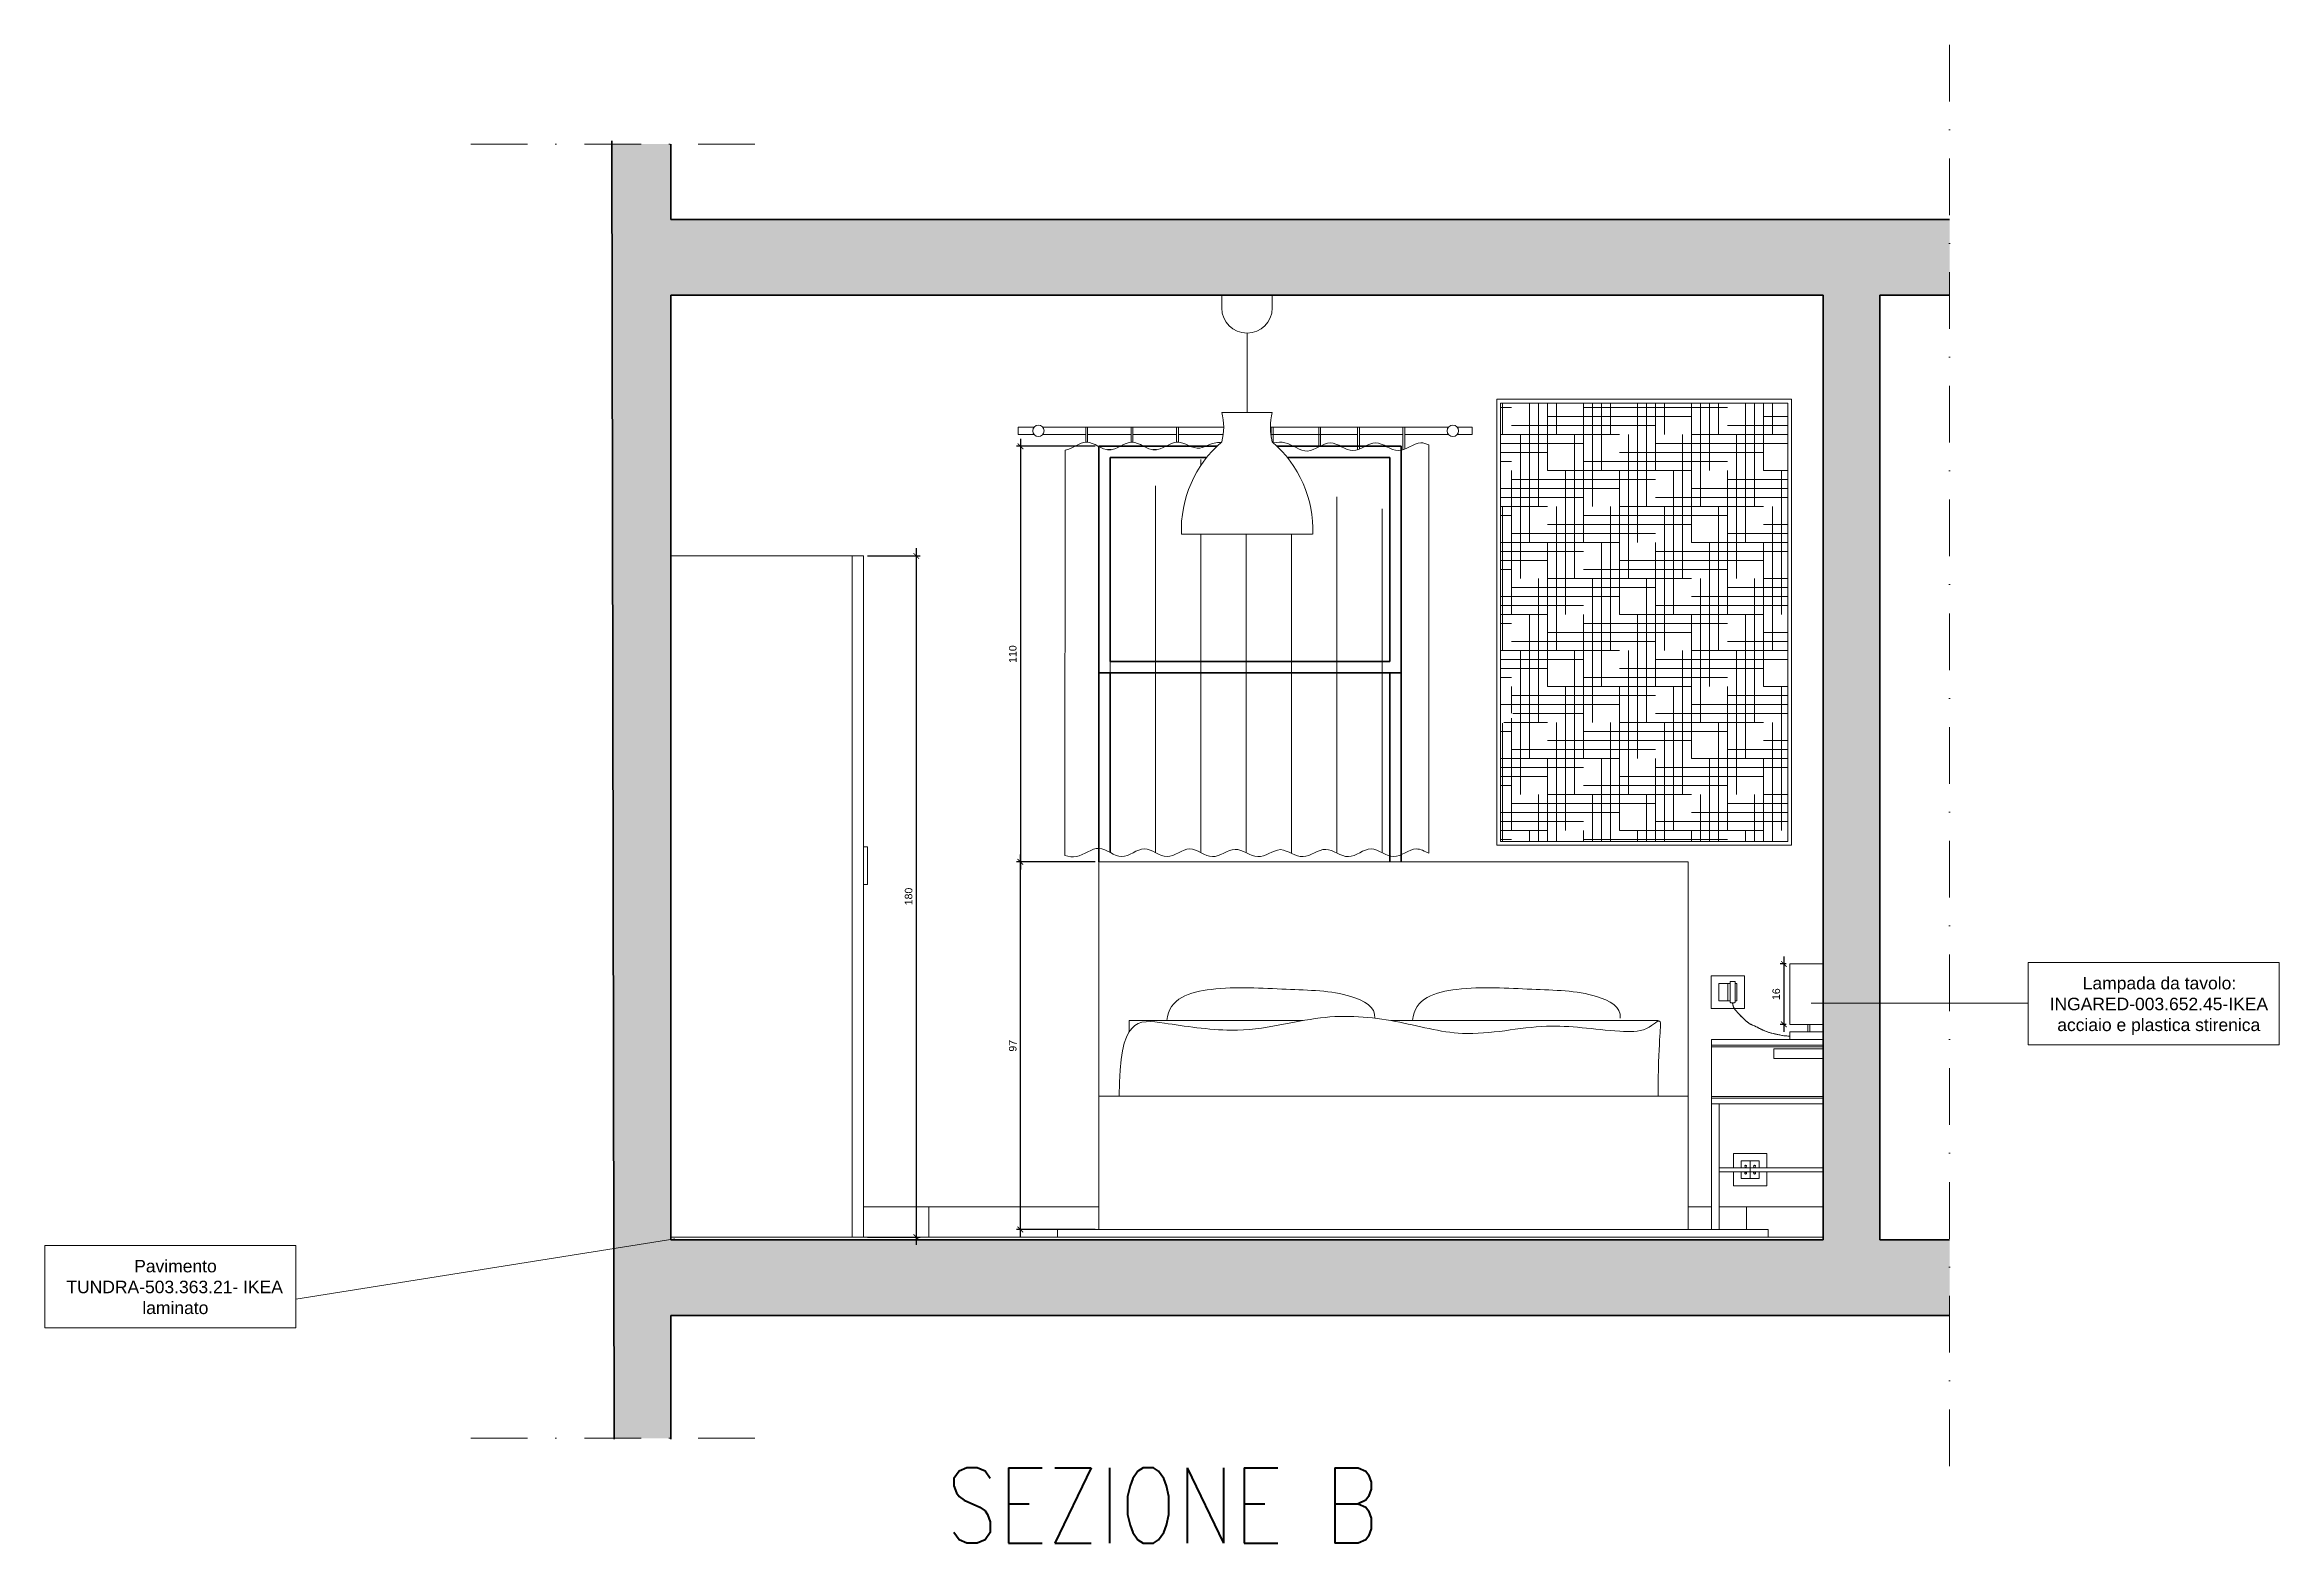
# Model space of a CAD drawing. Header units: inches. Extents: x -326 to 7826, y -681 to 1655.
# Drawn here: x 4514 to 5106, y 1258 to 1655 of the extents above; entities that cross this region are included whole.
import ezdxf

# ---------------------------------------------------------------- set-up
doc = ezdxf.new("R2010")
doc.units = ezdxf.units.IN
doc.header["$MEASUREMENT"] = 0
doc.linetypes.add('DASHDOT', pattern=[1, 0.5, -0.25, 0, -0.25])
for name, color, linetype, lineweight in [('A-ANNO-DIMS', 3, 'Continuous', 9), ('A-ANNO-SYMB', 3, 'Continuous', 18), ('A-ANNO-TEXT', 3, 'Continuous', 18), ('A-ELEV-MBE1', 7, 'Continuous', 35), ('A-FURN', 8, 'Continuous', 18), ('A-GLAZ-FULL', 4, 'Continuous', 25), ('A-SECT C-MCUT', 9, 'Continuous', 20), ('A-SECT-MCUT', 2, 'Continuous', 35), ('A-WALL-STUD', 4, 'Continuous', 18)]:
    doc.layers.add(name, color=color, linetype=linetype, lineweight=lineweight)
doc.styles.add('E-ROMANS', font='romans.shx', dxfattribs={"width": 0.8})
doc.styles.get("Standard").update_dxf_attribs({"font": 'arial.ttf'})
doc.dimstyles.new('giulia', dxfattribs={"dimtxt": 2, "dimasz": 1.5, "dimexe": 1, "dimexo": 1, "dimgap": 1, "dimtad": 1, "dimdec": 0, "dimtxsty": 'Standard', "dimblk": 'ARCHTICK', "dimcen": 2.5, "dimdle": 2, "dimadec": 0, "dimazin": 0, "dimtfac": 1, "dimtdec": 0, "dimtmove": 0, "dimatfit": 3, "dimldrblk": 'ARCHTICK', "dimfxl": 1, "dimarcsym": 0})

# ---------------------------------------------------------------- blocks, each defined once
blk = doc.blocks.new('_ArchTick')
at = {"color": 0, "linetype": 'ByBlock', "const_width": 0.15}
blk.add_lwpolyline([(-0.5, -0.5), (0.5, 0.5)], dxfattribs=at)
blk = doc.blocks.new('*D38')
at = {"layer": 'A-ANNO-DIMS', "color": 0, "lineweight": -2, "transparency": 16777216}
for p, q in [((4745.01, 1521.74), (4745.01, 1337.44)), ((4732.07, 1519.74), (4746.01, 1519.74)), ((4732.07, 1339.44), (4746.01, 1339.44))]:
    blk.add_line(p, q, dxfattribs=at)
at = {"layer": 'Defpoints', "color": 0, "transparency": 16777216}
for p in [(4731.07, 1519.74), (4731.07, 1339.44), (4745.01, 1339.44)]:
    blk.add_point(p, dxfattribs=at)
at = {"layer": 'A-ANNO-DIMS', "color": 0, "lineweight": -2, "transparency": 16777216, "xscale": 1.5, "yscale": 1.5, "zscale": 1.5}
for p, rotation in [((4745.01, 1519.74), 90), ((4745.01, 1339.44), 270)]:
    blk.add_blockref('_ArchTick', p, dxfattribs=dict(at, rotation=rotation))
at = {"layer": 'A-ANNO-DIMS', "color": 0, "transparency": 16777216, "insert": (4742.99, 1429.59), "char_height": 2, "attachment_point": 5, "rotation": 90}
blk.add_mtext('180', dxfattribs=at)
blk = doc.blocks.new('*D39')
at = {"layer": 'A-ANNO-DIMS', "color": 0, "lineweight": -2, "transparency": 16777216}
for p, q in [((4792.37, 1438.74), (4771.58, 1438.74)), ((4772.58, 1339.44), (4772.58, 1440.74)), ((4792.37, 1341.44), (4771.58, 1341.44))]:
    blk.add_line(p, q, dxfattribs=at)
at = {"layer": 'Defpoints', "color": 0, "transparency": 16777216}
for p in [(4772.58, 1438.74), (4793.37, 1438.74), (4793.37, 1341.44)]:
    blk.add_point(p, dxfattribs=at)
at = {"layer": 'A-ANNO-DIMS', "color": 0, "lineweight": -2, "transparency": 16777216, "xscale": 1.5, "yscale": 1.5, "zscale": 1.5}
for p, rotation in [((4772.58, 1438.74), 90), ((4772.58, 1341.44), 270)]:
    blk.add_blockref('_ArchTick', p, dxfattribs=dict(at, rotation=rotation))
at = {"layer": 'A-ANNO-DIMS', "color": 0, "transparency": 16777216, "insert": (4770.56, 1390.09), "char_height": 2, "attachment_point": 5, "rotation": 90}
blk.add_mtext('97', dxfattribs=at)
blk = doc.blocks.new('*D40')
at = {"layer": 'A-ANNO-DIMS', "color": 0, "lineweight": -2, "transparency": 16777216}
for p, q in [((4772.58, 1550.74), (4772.58, 1436.74)), ((4792.37, 1548.74), (4771.58, 1548.74)), ((4792.37, 1438.74), (4771.58, 1438.74))]:
    blk.add_line(p, q, dxfattribs=at)
at = {"layer": 'Defpoints', "color": 0, "transparency": 16777216}
for p in [(4793.37, 1548.74), (4772.58, 1438.74), (4793.37, 1438.74)]:
    blk.add_point(p, dxfattribs=at)
at = {"layer": 'A-ANNO-DIMS', "color": 0, "lineweight": -2, "transparency": 16777216, "xscale": 1.5, "yscale": 1.5, "zscale": 1.5}
for p, rotation in [((4772.58, 1548.74), 90), ((4772.58, 1438.74), 270)]:
    blk.add_blockref('_ArchTick', p, dxfattribs=dict(at, rotation=rotation))
at = {"layer": 'A-ANNO-DIMS', "color": 0, "transparency": 16777216, "insert": (4770.56, 1493.74), "char_height": 2, "attachment_point": 5, "rotation": 90}
blk.add_mtext('110', dxfattribs=at)
blk = doc.blocks.new('*D41')
at = {"layer": 'A-ANNO-DIMS', "color": 0, "lineweight": -2, "transparency": 16777216}
for p, q in [((4975.28, 1411.74), (4973.68, 1411.74)), ((4974.68, 1413.74), (4974.68, 1393.74)), ((4975.28, 1395.74), (4973.68, 1395.74))]:
    blk.add_line(p, q, dxfattribs=at)
at = {"layer": 'Defpoints', "color": 0, "transparency": 16777216}
for p in [(4976.28, 1411.74), (4974.68, 1395.74), (4976.28, 1395.74)]:
    blk.add_point(p, dxfattribs=at)
at = {"layer": 'A-ANNO-DIMS', "color": 0, "lineweight": -2, "transparency": 16777216, "xscale": 1.5, "yscale": 1.5, "zscale": 1.5}
for p, rotation in [((4974.68, 1411.74), 90), ((4974.68, 1395.74), 270)]:
    blk.add_blockref('_ArchTick', p, dxfattribs=dict(at, rotation=rotation))
at = {"layer": 'A-ANNO-DIMS', "color": 0, "transparency": 16777216, "insert": (4972.66, 1403.74), "char_height": 2, "attachment_point": 5, "rotation": 90}
blk.add_mtext('16', dxfattribs=at)

msp = doc.modelspace()

# ---------------------------------------------------------------- hatches: boundary and pattern name
at = {"layer": 'A-FURN'}
h = msp.add_hatch(dxfattribs=at)
h.set_pattern_fill('HOUND', color=256, scale=1.5)
h.set_pattern_definition([(0, (2645.1437, 418.339), (9.525, 2.38125), [38.1, -19.05]), (90, (2645.1437, 418.339), (-2.38125, -9.525), [38.1, -19.05])])
h.paths.add_polyline_path([(4975.69, 1560.18), (4899.69, 1560.18), (4899.69, 1479.52), (4903.95, 1477.5), (4903.52, 1477.26), (4902.24, 1476.56), (4899.69, 1475.16), (4899.69, 1444.18), (4975.69, 1444.18)])
at = {"layer": 'A-WALL-STUD'}
h = msp.add_hatch(color=256, dxfattribs=at)
h.dxf.hatch_style = 1
h.paths.add_polyline_path([(4834.53, 1608.74), (4680.07, 1608.74), (4680.07, 1628.74), (4664.42, 1628.74), (4665.07, 1286.22), (4680.07, 1286.22), (4680.07, 1318.74), (5018.53, 1318.74), (5018.53, 1338.74), (5000.07, 1338.74), (5000.07, 1588.74), (5018.53, 1588.74), (5018.53, 1608.74), (4834.53, 1608.74), (4834.53, 1588.74), (4839.26, 1588.74), (4985.07, 1588.74), (4985.07, 1338.74), (4680.07, 1338.74), (4680.07, 1519.74), (4680.07, 1588.74), (4834.53, 1588.74)])

# ---------------------------------------------------------------- linework, layer by layer
at = {"layer": 'A-ANNO-SYMB', "color": 3}
for p, q in [((5039.37, 1401.4), (4981.89, 1401.4)), ((4580.75, 1323.04), (4681.06, 1339.02))]:
    msp.add_line(p, q, dxfattribs=at)
at = {"layer": 'A-ANNO-SYMB', "color": 6}
for points in [[(5039.37, 1390.31), (5105.83, 1390.31), (5105.83, 1412.09), (5039.37, 1412.09)], [(4514.3, 1315.41), (4580.75, 1315.41), (4580.75, 1337.19), (4514.3, 1337.19)]]:
    msp.add_lwpolyline(points, close=True, dxfattribs=at)
at = {"layer": 'A-ELEV-MBE1'}
msp.add_line((4796.37, 1488.74), (4796.37, 1441.21), dxfattribs=at)
at = {"layer": 'A-FURN'}
for p, q in [((4976.69, 1561.18), (4898.69, 1561.18)), ((4898.69, 1561.18), (4898.69, 1443.18)), ((4975.69, 1560.18), (4899.69, 1560.18)), ((4899.69, 1560.18), (4899.69, 1444.18)), ((4975.69, 1444.18), (4975.69, 1560.18)), ((4976.69, 1443.18), (4976.69, 1561.18)), ((4789.87, 1553.83), (4789.87, 1549.83)), ((4789.87, 1553.83), (4790.37, 1553.83)), ((4789.87, 1549.83), (4790.37, 1549.83)), ((4790.37, 1553.83), (4790.37, 1549.83)), ((4801.86, 1553.83), (4801.86, 1549.83)), ((4801.86, 1553.83), (4802.36, 1553.83)), ((4801.86, 1549.83), (4802.36, 1549.83)), ((4802.36, 1553.83), (4802.36, 1549.83)), ((4813.91, 1553.83), (4813.91, 1549.83)), ((4813.91, 1553.83), (4814.41, 1553.83)), ((4813.91, 1549.83), (4814.41, 1549.83)), ((4814.41, 1553.83), (4814.41, 1549.83)), ((4839, 1553.83), (4839, 1551.04)), ((4839.5, 1553.83), (4839.5, 1549.68)), ((4851.55, 1553.85), (4851.55, 1548.58)), ((4852.05, 1553.85), (4852.05, 1548.84)), ((4861.85, 1553.83), (4861.85, 1547.83)), ((4861.85, 1553.83), (4862.35, 1553.83)), ((4862.35, 1553.83), (4862.35, 1548.02)), ((4873.85, 1553.83), (4873.85, 1547.83)), ((4873.85, 1553.83), (4874.35, 1553.83)), ((4874.35, 1553.83), (4874.35, 1548.02)), ((4784.43, 1547.73), (4784.36, 1440.44)), ((4820.36, 1545.25), (4820.36, 1543.69)), ((4880.71, 1549.12), (4880.71, 1441.02)), ((4796.36, 1539.44), (4796.36, 1441.22)), ((4808.36, 1538.3), (4808.36, 1441.2)), ((4856.36, 1535.39), (4856.36, 1441.11)), ((4868.36, 1532.22), (4868.36, 1441.19)), ((4820.36, 1525.46), (4820.36, 1441.21)), ((4832.36, 1525.46), (4832.36, 1441.17)), ((4844.36, 1525.46), (4844.36, 1441.02)), ((4731.07, 1519.74), (4680.07, 1519.74)), ((4680.07, 1519.74), (4680.07, 1338.74)), ((4728.07, 1339.44), (4728.07, 1519.74)), ((4731.07, 1339.44), (4731.07, 1519.74)), ((4899.69, 1444.18), (4975.69, 1444.18)), ((4732.07, 1442.74), (4731.07, 1442.74)), ((4732.07, 1432.74), (4732.07, 1442.74)), ((4793.37, 1341.44), (4793.37, 1438.74)), ((4793.37, 1438.74), (4949.37, 1438.74)), ((4898.69, 1443.18), (4976.69, 1443.18)), ((4949.37, 1438.74), (4949.37, 1341.44)), ((4731.07, 1432.74), (4732.07, 1432.74)), ((4964.26, 1408.59), (4955.46, 1408.59)), ((4955.46, 1408.59), (4955.46, 1399.99)), ((4964.26, 1399.99), (4964.26, 1408.59)), ((4960.47, 1406.59), (4957.46, 1406.59)), ((4957.46, 1406.59), (4957.46, 1401.99)), ((4957.46, 1406.59), (4959.86, 1406.59)), ((4957.46, 1401.99), (4960.47, 1401.99)), ((4959.86, 1406.59), (4959.86, 1401.99)), ((4962.26, 1406.59), (4961.77, 1406.59)), ((4961.77, 1401.99), (4962.26, 1401.99)), ((4962.26, 1401.99), (4962.26, 1406.59)), ((4801.37, 1393.79), (4801.37, 1396.74)), ((4801.37, 1396.74), (4847.32, 1396.74)), ((4870.75, 1396.74), (4941.37, 1396.74)), ((4941.37, 1396.74), (4941.37, 1396.59)), ((4955.46, 1399.99), (4964.26, 1399.99)), ((4955.55, 1341.44), (4955.55, 1391.74)), ((4985.07, 1391.74), (4955.55, 1391.74)), ((4985.07, 1390.24), (4955.55, 1390.24)), ((4981.03, 1395.74), (4981.03, 1393.74)), ((4981.53, 1395.74), (4981.53, 1393.74)), ((4985.07, 1389.84), (4955.55, 1389.84)), ((4972.05, 1389.24), (4972.05, 1386.74)), ((4972.05, 1389.24), (4985.07, 1389.24)), ((4972.05, 1386.74), (4985.07, 1386.74)), ((4793.37, 1376.74), (4949.37, 1376.74)), ((4941.37, 1376.74), (4941.37, 1376.74)), ((4955.55, 1376.64), (4985.07, 1376.64)), ((4955.55, 1376.24), (4985.07, 1376.24)), ((4955.55, 1374.74), (4985.07, 1374.74)), ((4957.55, 1341.44), (4957.55, 1374.74)), ((4970.13, 1361.6), (4961.33, 1361.6)), ((4961.33, 1361.6), (4961.33, 1357.74)), ((4970.13, 1357.74), (4970.13, 1361.6)), ((4985.07, 1357.74), (4957.55, 1357.74)), ((4985.07, 1356.74), (4957.55, 1356.74)), ((4961.33, 1356.74), (4961.33, 1353)), ((4968.13, 1359.6), (4963.33, 1359.6)), ((4963.33, 1359.6), (4963.33, 1357.74)), ((4963.33, 1359.6), (4965.73, 1359.6)), ((4963.33, 1356.74), (4963.33, 1355)), ((4963.33, 1355), (4968.13, 1355)), ((4964.39, 1357.84), (4964.39, 1358.06)), ((4964.39, 1356.76), (4964.39, 1356.54)), ((4964.71, 1358.06), (4964.71, 1357.84)), ((4964.71, 1356.54), (4964.71, 1356.76)), ((4965.73, 1359.6), (4965.73, 1355)), ((4966.75, 1358.06), (4966.75, 1357.84)), ((4966.75, 1356.54), (4966.75, 1356.76)), ((4967.08, 1357.84), (4967.08, 1358.06)), ((4967.08, 1356.76), (4967.08, 1356.54)), ((4968.13, 1357.74), (4968.13, 1359.6)), ((4968.13, 1355), (4968.13, 1356.74)), ((4970.13, 1353), (4970.13, 1356.74)), ((4961.33, 1353), (4970.13, 1353)), ((4731.07, 1347.44), (4748.37, 1347.44)), ((4748.37, 1347.44), (4793.37, 1347.44)), ((4748.37, 1347.44), (4748.37, 1339.44)), ((4793.37, 1347.44), (4793.37, 1341.44)), ((4949.37, 1347.44), (4955.55, 1347.44)), ((4957.55, 1347.44), (4964.82, 1347.44)), ((4964.82, 1347.44), (4964.82, 1341.44)), ((4964.82, 1347.44), (4985.07, 1347.44)), ((4680.07, 1338.74), (4728.07, 1338.74)), ((4782.42, 1339.44), (4782.42, 1341.44)), ((4782.42, 1341.44), (4970.52, 1341.44)), ((4793.37, 1339.44), (4793.37, 1339.44)), ((4793.37, 1339.44), (4793.37, 1339.44)), ((4793.37, 1339.44), (4793.37, 1339.44)), ((4793.37, 1339.44), (4793.37, 1339.44)), ((4949.37, 1338.74), (4793.37, 1338.74)), ((4970.52, 1341.44), (4970.52, 1339.44))]:
    msp.add_line(p, q, dxfattribs=at)
for points in [[(4825.89, 1588.87), (4825.89, 1585.48)], [(4825.89, 1588.74), (4839.26, 1588.74)], [(4839.26, 1588.74), (4839.26, 1585.36)], [(4832.57, 1557.72), (4832.57, 1578.68)], [(4825.89, 1557.72), (4832.57, 1557.72)], [(4839.26, 1557.72), (4832.57, 1557.72)], [(4776.23, 1553.82), (4771.97, 1553.82), (4771.97, 1551.82), (4776.23, 1551.82)], [(4789.87, 1553.82), (4778.47, 1553.82)], [(4778.47, 1551.82), (4789.87, 1551.82)], [(4801.86, 1553.82), (4790.37, 1553.82)], [(4790.37, 1551.82), (4801.86, 1551.82)], [(4813.91, 1553.82), (4802.36, 1553.82)], [(4802.36, 1551.82), (4813.91, 1551.82)], [(4826.46, 1553.82), (4814.41, 1553.82)], [(4814.41, 1551.82), (4826.26, 1551.82)], [(4850.3, 1553.82), (4838.76, 1553.82)], [(4838.88, 1551.82), (4854.08, 1551.82)], [(4861.85, 1553.82), (4850.3, 1553.82)], [(4854.08, 1551.82), (4861.85, 1551.82)], [(4873.85, 1553.82), (4862.35, 1553.82)], [(4862.35, 1551.82), (4873.85, 1551.82)], [(4885.95, 1553.82), (4874.35, 1553.82)], [(4874.35, 1551.82), (4885.95, 1551.82)], [(4888.18, 1551.82), (4892.14, 1551.82), (4892.14, 1553.82), (4888.18, 1553.82)], [(4815.2, 1525.46), (4849.94, 1525.46)], [(4985.07, 1411.74), (4976.28, 1411.74), (4976.28, 1395.74), (4985.07, 1395.74)], [(4985.07, 1393.74), (4976.28, 1393.74), (4976.28, 1391.74), (4985.07, 1391.74)]]:
    msp.add_lwpolyline(points, dxfattribs=at)
msp.add_lwpolyline([(4960.67, 1407.11), (4961.57, 1407.11, -0.414214), (4961.77, 1406.91), (4961.77, 1401.68, -0.414214), (4961.57, 1401.48), (4960.67, 1401.48, -0.414214), (4960.47, 1401.68), (4960.47, 1406.91, -0.414214)], format="xyb", close=True, dxfattribs=at)
for centre in [(4777.35, 1552.82), (4887.06, 1552.82)]:
    msp.add_circle(centre, 1.5, dxfattribs=at)
for centre, radius, start, end in [((4832.57, 1585.36), 6.68, 180, 0), ((4810.81, 1553.81), 15.58, 345.44528, 14.55472), ((4854.34, 1553.81), 15.58, 165.44528, 194.55472), ((4845.74, 1526.65), 30.56, 130.50678, 182.23924), ((4819.41, 1526.65), 30.56, 357.76076, 49.49322), ((4964.55, 1358.24), 0.241, 311.81031, 228.18969), ((4964.55, 1356.36), 0.241, 131.81031, 48.18969), ((4966.91, 1358.24), 0.241, 311.81031, 228.18969), ((4966.91, 1356.36), 0.241, 131.81031, 48.18969)]:
    msp.add_arc(centre, radius, start, end, dxfattribs=at)
for points, knots in [([(4784.43, 1547.69), (4786.31, 1547.98), (4790.19, 1551.78), (4796.1, 1545.74), (4802.1, 1551.88), (4808.1, 1545.75), (4814.08, 1551.81), (4819.55, 1546.54), (4823.02, 1549.92), (4825.66, 1549.7)], [12.944787, 12.944787, 12.944787, 12.944787, 18.974121, 25.31401, 31.653898, 37.993786, 44.333674, 50.632946, 55.208822, 55.208822, 55.208822, 55.208822]), ([(4839.58, 1549.61), (4840.78, 1549.82), (4843.74, 1550.07), (4848.58, 1545.5), (4854.57, 1551.71), (4860.59, 1545.55), (4866.59, 1551.69), (4872.59, 1545.57), (4877.29, 1550.32), (4880, 1549.43), (4880.71, 1549.12)], [3.394768, 3.394768, 3.394768, 3.394768, 6.208382, 12.591252, 18.974121, 25.31401, 31.653898, 37.993786, 44.333674, 46.56331, 46.56331, 46.56331, 46.56331]), ([(4784.36, 1440.44), (4785.39, 1440.1), (4788.46, 1439.61), (4793.41, 1444.29), (4799.4, 1438.08), (4805.42, 1444.24), (4811.42, 1438.1), (4817.42, 1444.22), (4823.4, 1438.17), (4829.41, 1443.96), (4835.44, 1438.33), (4839.33, 1441.81), (4841.42, 1442), (4843.5, 1441.81), (4847.39, 1438.33), (4853.42, 1443.96), (4859.44, 1438.17), (4865.42, 1444.22), (4871.42, 1438.1), (4876.51, 1443.31), (4879.61, 1441.57), (4880.71, 1441.02)], [3.030954, 3.030954, 3.030954, 3.030954, 6.208382, 12.591252, 18.974121, 25.31401, 31.653898, 37.993786, 44.333674, 50.632946, 56.932219, 63.212083, 63.212083, 63.212083, 69.491948, 75.79122, 82.090493, 88.430381, 94.770269, 101.110157, 104.586778, 104.586778, 104.586778, 104.586778]), ([(4811.37, 1396.74), (4811.82, 1402.75), (4824.37, 1406.25), (4842.68, 1404.82), (4858.6, 1404.74), (4866.69, 1400.35), (4866.37, 1397.39)], [0.4511767, 0.4511767, 0.4511767, 0.4511767, 0.647335, 0.885914, 1.1074117, 1.2510514, 1.2510514, 1.2510514, 1.2510514]), ([(4876.37, 1396.74), (4876.82, 1402.75), (4889.37, 1406.25), (4907.68, 1404.82), (4923.6, 1404.74), (4931.69, 1400.35), (4931.37, 1397.39)], [0.4511767, 0.4511767, 0.4511767, 0.4511767, 0.647335, 0.885914, 1.1074117, 1.2510514, 1.2510514, 1.2510514, 1.2510514]), ([(4798.74, 1376.74), (4798.75, 1397.72), (4807.04, 1396.74), (4832.55, 1392.62), (4851.65, 1398.85), (4871.6, 1397.28), (4890.95, 1391.43), (4911.32, 1396.74), (4926.23, 1394.04), (4938.72, 1393.6), (4943.16, 1399.32), (4941.37, 1391.05), (4941.37, 1376.74)], [0, 0, 0, 0, 0.226833, 0.39241, 0.647335, 0.885914, 1.107412, 1.385682, 1.629828, 1.713526, 1.793506, 1.88033, 1.88033, 1.88033, 1.88033]), ([(4961.13, 1401.48), (4961.13, 1401.19), (4961.16, 1400.95), (4961.32, 1400.3), (4961.52, 1399.98), (4961.9, 1399.48), (4962.07, 1399.28), (4962.41, 1398.89), (4962.57, 1398.71), (4963.07, 1398.19), (4963.39, 1397.88), (4963.91, 1397.37), (4964.08, 1397.2), (4964.45, 1396.84), (4964.65, 1396.66), (4965.08, 1396.3), (4965.31, 1396.13), (4966.07, 1395.67), (4966.66, 1395.45), (4967.51, 1395.06), (4967.81, 1394.9), (4968.41, 1394.58), (4968.72, 1394.42), (4969.76, 1393.94), (4970.63, 1393.64), (4971.91, 1393.31), (4972.32, 1393.22), (4972.99, 1393.08), (4973.26, 1393.02), (4974.05, 1392.85), (4974.51, 1392.74), (4975.55, 1392.67), (4975.89, 1392.66), (4976.28, 1392.66)], [0, 0, 0, 0, 0.293585, 0.293585, 0.880754, 0.880754, 1.347725, 1.347725, 1.814696, 1.814696, 2.748638, 2.748638, 3.175582, 3.175582, 3.602527, 3.602527, 4.030501, 4.030501, 4.89307, 4.89307, 5.439985, 5.439985, 5.986901, 5.986901, 7.080731, 7.080731, 7.600618, 7.600618, 7.972405, 7.972405, 8.715977, 8.715977, 9, 9, 9, 9])]:
    msp.add_open_spline(points, degree=3, knots=knots, dxfattribs=at)
for points in [[(4961.12, 1401.48), (4961.12, 1400.51), (4961.86, 1399.47), (4962.94, 1398.3), (4963.98, 1397.31), (4965.39, 1395.89), (4967.48, 1395.15), (4968.93, 1394.23), (4971.3, 1393.4), (4973.68, 1392.94), (4974.88, 1392.65), (4976.28, 1392.65)], [(4964.39, 1357.84), (4964.39, 1357.73), (4964.71, 1357.73), (4964.71, 1357.84)], [(4967.08, 1357.84), (4967.08, 1357.73), (4966.75, 1357.73), (4966.75, 1357.84)]]:
    msp.add_open_spline(points, degree=3, dxfattribs=at)
at = {"layer": 'A-GLAZ-FULL'}
for p, q in [((4796.58, 1547.82), (4795.63, 1547.82)), ((4808.59, 1547.82), (4807.64, 1547.82))]:
    msp.add_line(p, q, dxfattribs=at)
at = {"layer": 'A-SECT C-MCUT', "linetype": 'DASHDOT', "ltscale": 30}
for p, q in [((5018.53, 1655.02), (5018.53, 1275.4)), ((4627.11, 1628.74), (4707.23, 1628.74)), ((4627.11, 1286.22), (4707.23, 1286.22))]:
    msp.add_line(p, q, dxfattribs=at)
at = {"layer": 'A-SECT-MCUT', "color": 2}
for p, q in [((4664.42, 1629.56), (4665.07, 1285.97)), ((4680.07, 1628.74), (4680.07, 1608.74)), ((4680.07, 1588.74), (4985.07, 1588.74)), ((4680.07, 1588.74), (4680.07, 1338.74)), ((4680.07, 1338.74), (4985.07, 1338.74)), ((5000.07, 1338.74), (5018.53, 1338.74)), ((4680.07, 1318.74), (4680.07, 1285.97))]:
    msp.add_line(p, q, dxfattribs=at)
at = {"layer": 'A-SECT-MCUT'}
for p, q in [((4680.07, 1608.74), (5018.53, 1608.74)), ((5000.07, 1588.74), (5018.53, 1588.74)), ((4793.37, 1548.74), (4824.62, 1548.74)), ((4793.37, 1548.74), (4793.37, 1438.74)), ((4821.87, 1545.74), (4796.37, 1545.74)), ((4796.37, 1545.74), (4796.37, 1491.74)), ((4840.53, 1548.74), (4873.37, 1548.74)), ((4870.37, 1545.74), (4843.27, 1545.74)), ((4870.37, 1545.74), (4870.37, 1491.74)), ((4873.37, 1548.74), (4873.37, 1438.74)), ((4870.37, 1488.74), (4870.37, 1438.74)), ((5018.53, 1318.74), (4680.07, 1318.74))]:
    msp.add_line(p, q, dxfattribs=at)
at = {"layer": 'A-SECT-MCUT', "color": 2}
for points in [[(4985.07, 1588.74), (4985.07, 1338.74)], [(5000.07, 1588.74), (5000.07, 1338.74)]]:
    msp.add_lwpolyline(points, dxfattribs=at)
at = {"layer": 'A-SECT-MCUT'}
for points in [[(4870.37, 1491.74), (4796.37, 1491.74)], [(4873.37, 1488.74), (4793.37, 1488.74)]]:
    msp.add_lwpolyline(points, dxfattribs=at)
at = {"layer": 'A-WALL-STUD'}
msp.add_line((4985.07, 1339.44), (4680.07, 1339.44), dxfattribs=at)

# ---------------------------------------------------------------- texts
at = {"layer": 'A-ANNO-SYMB', "color": 3, "char_height": 3.3105, "attachment_point": 1}
for s, insert in [('\\pi11.18068;{\\C256;Lampada da tavolo: \\P\\pi2.41563;INGARED-003.652.45-IKEA \\P\\pi4.4412;acciaio e plastica stirenica}', (5042.61, 1408.32)), ('\\pi20.4606;{\\C256;Pavimento \\P\\pi2.51273;TUNDRA-503.363.21- IKEA \\P\\pi22.61489;laminato}', (4517.53, 1333.43))]:
    msp.add_mtext_dynamic_manual_height_columns(s, width=62.2428, gutter_width=1, heights=[0], dxfattribs=dict(at, insert=insert))
at = {"layer": 'A-ANNO-TEXT', "insert": (4867.45, 1278.41), "char_height": 20, "attachment_point": 3, "style": 'E-ROMANS'}
msp.add_mtext_dynamic_manual_height_columns('SEZIONE B', width=131.3393, gutter_width=9, heights=[0], dxfattribs=at)

# ---------------------------------------------------------------- dimensions: what is measured, and where the dimension line sits
at = {"layer": 'A-ANNO-DIMS'}
for base, p1, p2, picture, middle in [((4772.58, 1438.74), (4793.37, 1548.74), (4793.37, 1438.74), '*D40', (4770.56, 1493.74)), ((4745.01, 1339.44), (4731.07, 1519.74), (4731.07, 1339.44), '*D38', (4742.99, 1429.59)), ((4772.58, 1438.74), (4793.37, 1341.44), (4793.37, 1438.74), '*D39', (4770.56, 1390.09)), ((4974.68, 1395.74), (4976.28, 1411.74), (4976.28, 1395.74), '*D41', (4972.66, 1403.74))]:
    dim = msp.add_linear_dim(base=base, p1=p1, p2=p2, angle=90, dimstyle='giulia', dxfattribs=at)
    dim.commit()
    dim.dimension.update_dxf_attribs({"geometry": picture, "text_midpoint": middle})

doc.saveas('drawing.dxf')
